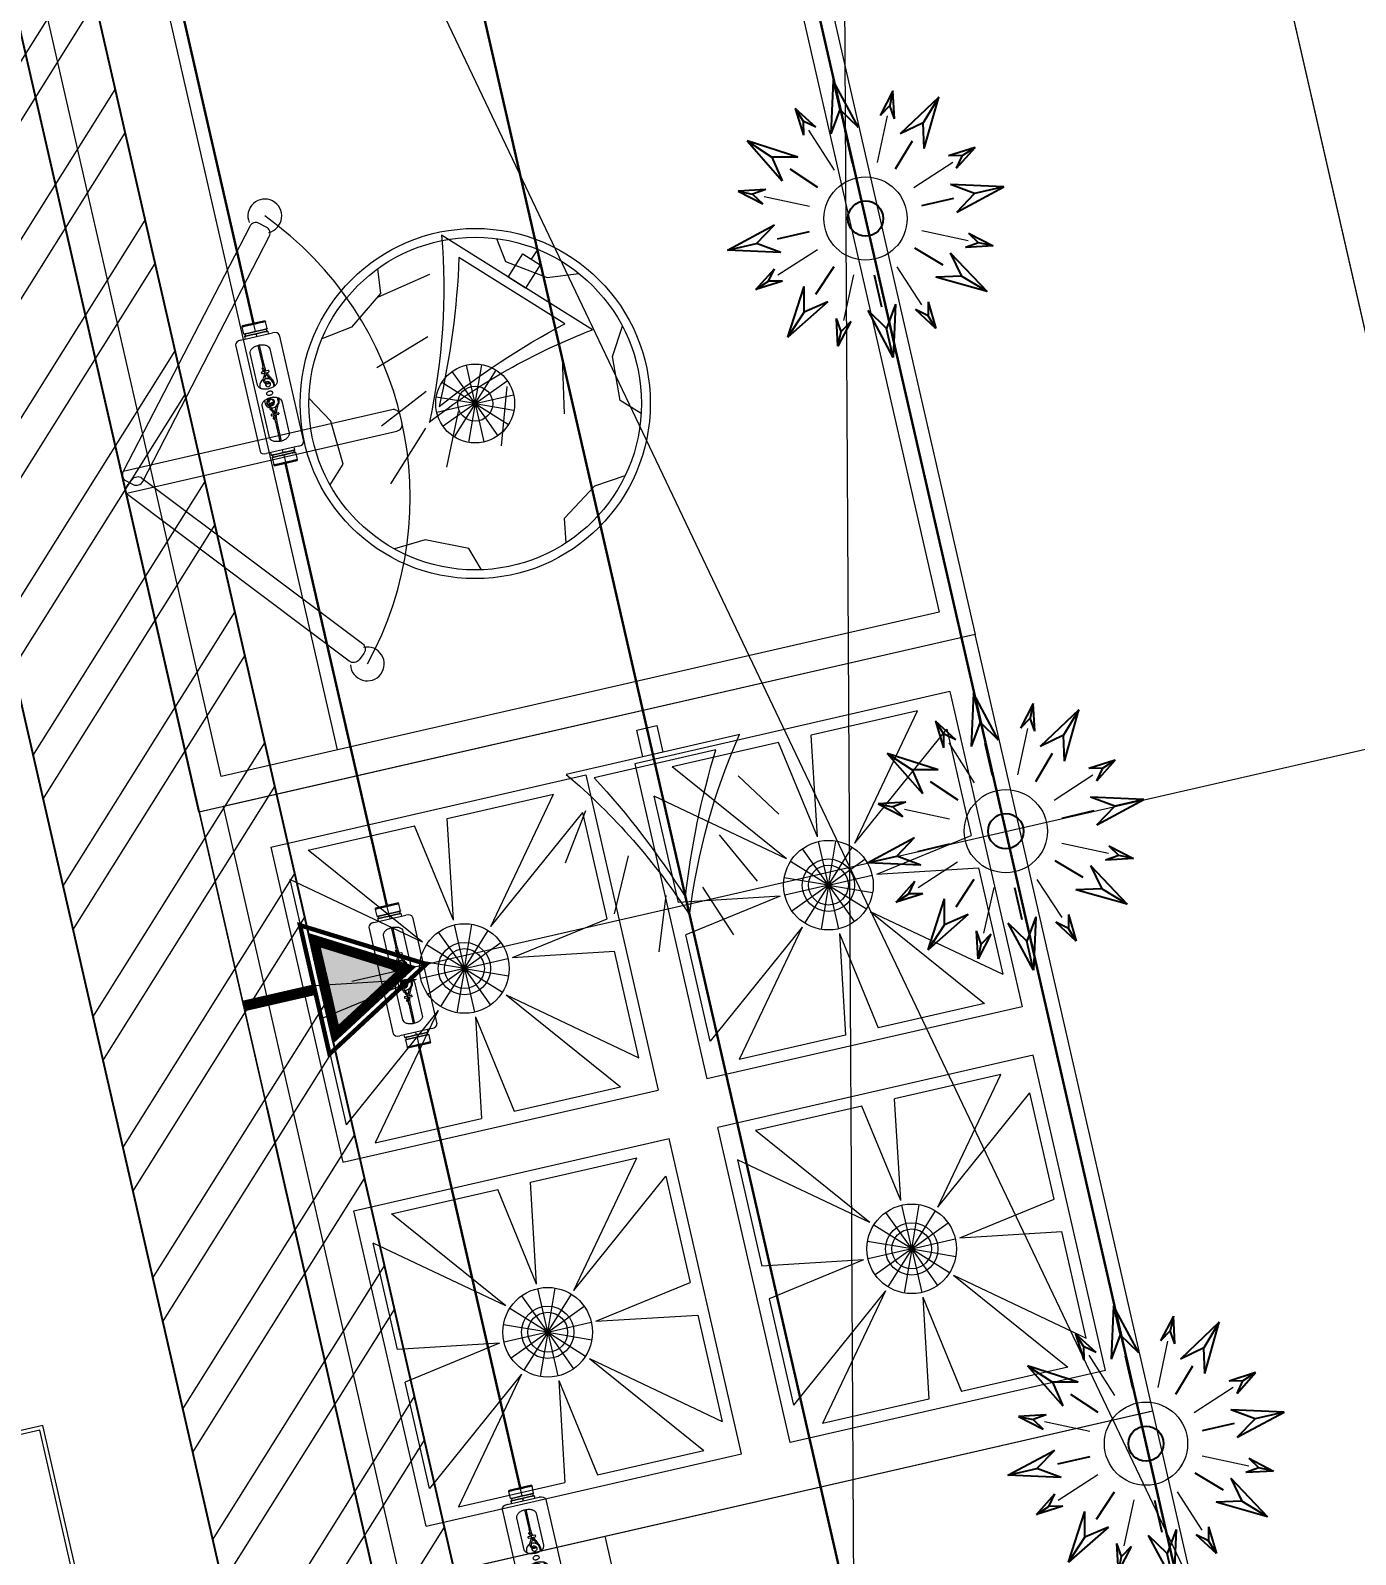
# Model space of a CAD drawing. Header units: millimetres. Extents: x 1667 to 847943, y 724 to 1832625.
# Drawn here: x 643374 to 644706, y 724492 to 726023 of the extents above; entities that cross this region are included whole.
import ezdxf

# ---------------------------------------------------------------- set-up
doc = ezdxf.new("R2010")
doc.units = ezdxf.units.MM
doc.linetypes.add('CENTER', pattern=[2, 1.25, -0.25, 0.25, -0.25])
doc.linetypes.add('CONTINULUS', pattern=[0])
doc.layers.get('Defpoints').update_dxf_attribs({"color": 140})
for name, color, linetype, lineweight in [('2026-02-28_GF-SF BWP SET_MAIN BLOCK_SASANGIR RESORT$0$BRICK WALL_MOFA', 20, 'Continuous', 25), ('2026-02-28_GF-SF BWP SET_MAIN BLOCK_SASANGIR RESORT$0$HATCH LIGHT_MOFA', 253, 'Continuous', 0), ('DIMENSION_MOFA', 66, 'CENTER', 15), ('GH - KIT - PLAN', 32, 'Continuous', 0), ('GH - KIT EQUIP.', 2, 'Continuous', 9), ('GH-GAS', 20, 'Continuous', 13)]:
    doc.layers.add(name, color=color, linetype=linetype, lineweight=lineweight)
for name, color, linetype in [('EQUIP', 7, 'Continuous'), ('RI', 81, 'Continuous'), ('SSEPL - DIMENSION', 6, 'Continuous')]:
    doc.layers.add(name, color=color, linetype=linetype)
doc.layers.add('Fusible link', color=7, linetype='Continuous', true_color=0x30c200)
doc.layers.add('SSE PIPING', color=7, linetype='Continuous', lineweight=30, true_color=0x0512c2)
doc.layers.add('SSE SYS', color=7, linetype='Continuous', lineweight=15, true_color=0xeb0000)
doc.styles.add('arial', font='arial.ttf')
doc.styles.add('DIM', font='arial.ttf')
doc.styles.add('ROMANS', font='romans.shx')
doc.dimstyles.new('KIT-DIM', dxfattribs={"dimscale": 35, "dimtxt": 2, "dimasz": 1.5, "dimexe": 0.5, "dimexo": 1, "dimgap": 1, "dimtad": 0, "dimdec": 0, "dimtxsty": 'arial', "dimcen": 0, "dimdle": 1, "dimclrd": 251, "dimclre": 251, "dimclrt": 1, "dimadec": 0, "dimazin": 0, "dimtfac": 1, "dimtdec": 0, "dimtix": 1, "dimtmove": 0, "dimatfit": 3, "dimfxl": 1, "dimlwd": -1, "dimarcsym": 0})
doc.dimstyles.new('KIT_DIM', dxfattribs={"dimscale": 35, "dimtxt": 2.5, "dimasz": 2, "dimexe": 1, "dimexo": 1, "dimgap": 0.5, "dimtad": 1, "dimdec": 0, "dimzin": 3, "dimdsep": 46, "dimtxsty": 'arial', "dimcen": 0, "dimdle": 0.75, "dimclrd": 251, "dimclre": 251, "dimclrt": 15, "dimadec": 1, "dimazin": 1, "dimtfac": 1, "dimtdec": 0, "dimtix": 1, "dimtmove": 1, "dimatfit": 3, "dimfxl": 1, "dimtolj": 1, "dimtzin": 3, "dimlwd": 13, "dimlwe": 13, "dimarcsym": 0})

# ---------------------------------------------------------------- blocks, each defined once
blk = doc.blocks.new('GAS C')
at = {"layer": 'GH-GAS'}
h = blk.add_hatch(color=256, dxfattribs=at)
h.dxf.hatch_style = 1
h.paths.add_polyline_path([(85924.4, 27254.1), (85924.4, 27294.9), (85853.7, 27254.1), (85924.4, 27213.3)])
at = {"layer": 'GH-GAS', "color": 66}
for points, const_width in [([(86012.7, 27254.1), (85939.1, 27254.1), (85939.1, 27320.5), (85824.1, 27254.1), (85939.1, 27187.7), (85939.1, 27254.1)], 4.46), ([(85939.1, 27254.1), (86012.7, 27254.1)], 10.8)]:
    blk.add_lwpolyline(points, dxfattribs=dict(at, const_width=const_width))
at = {"layer": 'GH-GAS', "color": 0}
for points in [[(85933.4, 27254.1), (85933.4, 27310.6), (85835.6, 27254.1), (85933.4, 27197.6)], [(85924.4, 27254.1), (85924.4, 27294.9), (85853.7, 27254.1), (85924.4, 27213.3)]]:
    blk.add_lwpolyline(points, close=True, dxfattribs=at)
at = {"layer": 'GH-GAS', "color": 2, "const_width": 8.7}
blk.add_lwpolyline([(85928.9, 27254.1), (85928.9, 27302.7), (85844.6, 27254.1), (85928.9, 27205.4)], close=True, dxfattribs=at)
at = {"layer": 'GH-GAS', "color": 30}
blk.add_lwpolyline([(85924.4, 27254.1), (85924.4, 27294.9), (85853.7, 27254.1), (85924.4, 27213.3)], close=True, dxfattribs=at)
blk = doc.blocks.new('*D758')
at = {"layer": 'Defpoints', "color": 0, "transparency": 16777216}
for p in [(-22318.2, 15779.8), (-22318.2, 14579.8), (-22133.7, 14579.8)]:
    blk.add_point(p, dxfattribs=at)
at = {"layer": 'GH-GAS', "lineweight": 13, "transparency": 16777216}
for p, q in [((172309.3, 1102708.6), (172493.8, 1102708.6)), ((172458.8, 1102638.6), (172458.8, 1101578.6)), ((172309.3, 1101508.6), (172493.8, 1101508.6))]:
    blk.add_line(p, q, dxfattribs=at)
at = {"layer": 'GH-GAS', "transparency": 16777216}
for points in [[(172470.4, 1102638.6), (172447.1, 1102638.6), (172458.8, 1102708.6)], [(172447.1, 1101578.6), (172470.4, 1101578.6), (172458.8, 1101508.6)]]:
    blk.add_solid(points, dxfattribs=at)
at = {"layer": 'GH-GAS', "transparency": 16777216, "insert": (172396.6, 1102108.6), "char_height": 87.5, "attachment_point": 5, "rotation": 90, "style": 'DIM'}
blk.add_mtext('\\A1;1200', dxfattribs=at)
blk = doc.blocks.new('GASVIGIL')
at = {"color": 1, "linetype": 'CONTINULUS', "lineweight": -2, "ltscale": 1000}
for points in [[(69.5, 45), (358.9, 45), (358.9, -204.3), (69.5, -204.3)], [(161.1, -88.6), (262.5, -88.6), (262.5, -132.5), (161.1, -132.5)], [(230.7, -204.3), (185.8, -204.3), (185.8, -274.6), (230.7, -274.6)]]:
    blk.add_lwpolyline(points, close=True, dxfattribs=at)
for centre, radius in [((214.5, -81.9), 122.4), ((327.1, 14.8), 11.3), ((90.1, -182.2), 11.3)]:
    blk.add_circle(centre, radius, dxfattribs=at)
at = {"color": 30, "linetype": 'CONTINULUS', "lineweight": -2, "ltscale": 1000, "true_color": 0xf26722, "insert": (120, -5.2), "char_height": 50, "attachment_point": 1, "style": 'ROMANS'}
blk.add_mtext_dynamic_manual_height_columns('{\\fArial Narrow|b0|i0|c0|p34;\\W0.65;\\T1.1;\\LGASVIGIL}', width=178.4, gutter_width=2.5, heights=[27], dxfattribs=at)
at = {"color": 242, "linetype": 'CONTINULUS', "lineweight": -2, "ltscale": 1000, "true_color": 0xcd2027, "insert": (180.3, -100.9), "char_height": 25, "width": 82.159, "attachment_point": 1, "style": 'ROMANS'}
blk.add_mtext('{\\fAgency FB|b0|i0|c0|p34;00.0  %}', dxfattribs=at)
blk = doc.blocks.new('FUSIBLE LINK')
at = {"layer": 'SSE SYS', "color": 0, "lineweight": 0}
for p, q in [((22.5, -16.5), (22.5, 16.5)), ((211.5, 22.5), (28.5, 22.5)), ((217.5, 16.5), (217.5, -16.5)), ((0, 11.8), (0, -11.8)), ((1.4, 11.8), (0, 11.8)), ((1.4, 11.8), (1.4, 12)), ((1.4, 11.8), (1.4, -11.8)), ((13.5, 12), (1.9, 12)), ((13.5, 0), (1.9, 0)), ((14, 11.8), (14, 12)), ((14, -11.8), (14, 11.8)), ((14, 10.9), (17.5, 10.9)), ((17.5, 11.5), (17.6, 12)), ((17.5, -11.5), (17.5, 11.5)), ((18.1, 12), (22.5, 12)), ((18.2, 0), (22.5, 0)), ((70.8, 0.7), (37.5, 0.7)), ((47.5, 10), (102.5, 10)), ((70.8, 0.7), (70.8, -0.4)), ((82, 2.7), (82, -0.4)), ((84, 3.5), (83, 3.5)), ((83, 0.3), (84, 0.3)), ((85, 2.7), (85, -0.4)), ((95, 0), (95, -1.1)), ((98.7, 0.4), (98.7, 1.1)), ((109.9, 6.7), (104.5, 6.7)), ((110.3, 0.4), (110.3, 1.1)), ((112, -3.1), (112, 3.1)), ((117, 1.2), (117, -1.2)), ((123, -1.2), (123, 1.2)), ((131.3, 7.8), (135.5, 7.8)), ((137.5, 10), (192.5, 10)), ((145, 0), (145, 1.1)), ((154.7, 2.7), (154.7, -0.4)), ((155.7, 3.5), (156.6, 3.5)), ((156.6, 0.3), (155.7, 0.3)), ((157.6, 2.7), (157.6, -0.4)), ((168.8, 0.7), (168.8, -0.4)), ((202.5, 0.7), (168.8, 0.7)), ((221.9, 12), (217.5, 12)), ((221.9, 0), (217.5, 0)), ((222.5, 11.5), (222.4, 12)), ((222.5, 11.5), (222.5, -11.5)), ((226, 10.9), (222.5, 10.9)), ((226, 11.8), (226, 12)), ((226, 11.8), (226, -11.8)), ((226.5, 12), (238.1, 12)), ((226.5, 0), (238.1, 0)), ((238.6, 11.8), (238.6, 12)), ((238.6, -11.8), (238.6, 11.8)), ((238.6, 11.8), (240, 11.8)), ((240, -11.8), (240, 11.8)), ((1.4, -11.8), (0, -11.8)), ((1.4, -11.8), (1.4, -12)), ((13.5, -12), (1.9, -12)), ((14, -10.9), (17.5, -10.9)), ((14, -11.8), (14, -12)), ((17.5, -11.5), (17.6, -12)), ((18.1, -12), (22.5, -12)), ((70.8, -0.6), (37.5, -0.6)), ((102.5, -10), (47.5, -10)), ((70.8, -0.4), (70.8, -0.6)), ((82, -3.6), (82, -0.4)), ((84, -4.4), (83, -4.4)), ((85, -0.4), (85, -3.6)), ((104.5, -6.7), (109.9, -6.7)), ((104.5, -7.8), (108.7, -7.8)), ((135.5, -5.6), (129.2, -5.6)), ((130.1, -6.7), (135.5, -6.7)), ((192.5, -10), (137.5, -10)), ((154.7, -0.4), (154.7, -3.6)), ((155.7, -4.4), (156.6, -4.4)), ((157.6, -3.6), (157.6, -0.4)), ((168.8, -0.4), (168.8, -0.6)), ((202.5, -0.6), (168.8, -0.6)), ((221.9, -12), (217.5, -12)), ((222.5, -11.5), (222.4, -12)), ((226, -10.9), (222.5, -10.9)), ((226, -11.8), (226, -12)), ((226.5, -12), (238.1, -12)), ((238.6, -11.8), (240, -11.8)), ((238.6, -11.8), (238.6, -12)), ((211.5, -22.5), (28.5, -22.5))]:
    blk.add_line(p, q, dxfattribs=at)
for centre, start, end in [((28.5, 16.5), 90, 180), ((211.5, 16.5), 0, 90), ((28.5, -16.5), 180, 270), ((211.5, -16.5), 270, 0)]:
    blk.add_arc(centre, 6, start, end, dxfattribs=at)
for centre, major_axis in [((76.3, 1.3), (0.107, 0.641)), ((163.3, 1.3), (-0.107, 0.641))]:
    blk.add_ellipse(centre, major_axis=major_axis, ratio=0.135102, dxfattribs=at)
for centre, major_axis, ratio, start_param, end_param in [((83, 2.7), (-1, 0), 0.769374, 4.712389, 6.283185), ((83, -0.4), (-1, 0), 0.769374, 4.712389, 6.283185), ((84, 2.7), (1, 0), 0.769374, 0, 1.570796), ((84, -0.4), (1, 0), 0.769374, 0, 1.570796), ((104.5, 0), (-9.5, 0), 0.707107, 5.998219, 7.853982), ((104.5, 0), (-9.5, 0), 0.707107, 4.712389, 5.774777), ((104.5, 1.1), (5.76, 0), 0.707107, 2.942229, 8.903945), ((104.5, 1.1), (4.76, 0), 0.707107, 2.951279, 8.856853), ((135.5, -1.1), (-4.76, 0), 0.707107, 4.335447, 6.067777), ((135.5, 1.1), (9.5, 0), 0.707107, 0.313248, 1.570796), ((135.5, 1.1), (9.5, 0), 0.707107, 4.712389, 6.385879), ((135.5, 0), (9.5, 0), 0.707107, 4.712389, 6.283185), ((135.5, -1.1), (4.76, 0), 0.707107, 0.215408, 0.824896), ((155.7, 2.7), (-1, 0), 0.769374, 4.712389, 6.283185), ((155.7, -0.4), (-1, 0), 0.769374, 4.712389, 6.283185), ((156.6, 2.7), (1, 0), 0.769374, 0, 1.570796), ((156.6, -0.4), (1, 0), 0.769374, 0, 1.570796), ((83, -3.6), (-1, 0), 0.769374, 0, 1.570796), ((84, -3.6), (1, 0), 0.769374, 4.712389, 6.283185), ((104.5, -1.1), (-9.5, 0), 0.707107, 0, 1.570796), ((155.7, -3.6), (-1, 0), 0.769374, 0, 1.570796), ((156.6, -3.6), (1, 0), 0.769374, 4.712389, 6.283185)]:
    blk.add_ellipse(centre, major_axis=major_axis, ratio=ratio, start_param=start_param, end_param=end_param, dxfattribs=at)
for points, weights in [([(1.9, 12), (1, 6), (1.9, 0)], [1.07710249847, 1.24373083487, 1.07710249847]), ([(1.4, 12), (1.4, 12), (1.9, 12)], [1.16041666667, 1.16041666667, 1.07710249847]), ([(1.9, 0), (1, -6), (1.9, -12)], [1.07710249847, 1.24373083487, 1.07710249847]), ([(13.5, 12), (14, 12), (14, 12)], [1.07710249847, 1.16041666667, 1.16041666667]), ([(13.5, 0), (14.4, 6), (13.5, 12)], [1.07710249847, 1.24373083487, 1.07710249847]), ([(13.5, -12), (14.4, -6), (13.5, 0)], [1.07710249847, 1.24373083487, 1.07710249847]), ([(18.1, 12), (17.6, 12), (17.6, 12)], [1.00344322391, 1.08333333333, 1.08333333333]), ([(18.2, 0), (17.2, 6), (18.1, 12)], [1.00136118663, 1.15523047531, 1.00343082543]), ([(18.1, -12), (17.2, -6), (18.2, 0)], [1.00343082542, 1.15523047531, 1.00136118663]), ([(222.4, 12), (222.4, 12), (221.9, 12)], [1.08333333333, 1.08333333333, 1.00764795771]), ([(221.9, 12), (222.8, 6), (221.9, 0)], [1.00767581319, 1.1670909423, 1.00981175327]), ([(221.9, 0), (222.8, -6), (221.9, -12)], [1.00981175327, 1.1670909423, 1.00767581319]), ([(226.5, 12), (225.6, 6), (226.5, 0)], [1.07710249847, 1.24373083487, 1.07710249847]), ([(226, 12), (226, 12), (226.5, 12)], [1.16041666667, 1.16041666667, 1.07710249847]), ([(226.5, 0), (225.6, -6), (226.5, -12)], [1.07710249847, 1.24373083487, 1.07710249847]), ([(238.1, 0), (239, 6), (238.1, 12)], [1.07710249847, 1.24373083487, 1.07710249847]), ([(238.1, 12), (238.6, 12), (238.6, 12)], [1.07710249847, 1.16041666667, 1.16041666667]), ([(238.1, -12), (239, -6), (238.1, 0)], [1.07710249847, 1.24373083487, 1.07710249847]), ([(1.9, -12), (1.4, -12), (1.4, -12)], [1.07710249847, 1.16041666667, 1.16041666667]), ([(14, -12), (14, -12), (13.5, -12)], [1.16041666667, 1.16041666667, 1.07710249847]), ([(17.6, -12), (17.6, -12), (18.1, -12)], [1.08333333333, 1.08333333333, 1.00344322392]), ([(221.9, -12), (222.4, -12), (222.4, -12)], [1.00764795771, 1.08333333333, 1.08333333333]), ([(226.5, -12), (226, -12), (226, -12)], [1.07710249847, 1.16041666667, 1.16041666667]), ([(238.6, -12), (238.6, -12), (238.1, -12)], [1.16041666667, 1.16041666667, 1.07710249847])]:
    blk.add_rational_spline(points, weights, degree=2, dxfattribs=at)
for points, knots in [([(47.5, -10), (46.2, -10), (44.9, -9.7), (42.4, -8.7), (41.3, -8), (39.5, -6.2), (38.8, -5.1), (37.8, -2.6), (37.5, -1.3), (37.5, 1.3), (37.8, 2.6), (38.8, 5.1), (39.5, 6.2), (41.3, 8), (42.4, 8.7), (44.9, 9.7), (46.2, 10), (47.5, 10)], [-3.028815, -3.028815, -3.028815, -3.028815, -2.650181, -2.650181, -2.271547, -2.271547, -1.892977, -1.892977, -1.514407, -1.514407, -1.135838, -1.135838, -0.757268, -0.757268, -0.378634, -0.378634, 0, 0, 0, 0]), ([(85, 0.6), (85.7, 0.6), (86.4, 0.7), (88.4, 1), (89.6, 1.4), (91.9, 2.4), (93.1, 2.8), (95.2, 3.2), (96, 3.3), (98.1, 3.3), (99.4, 3.2), (101.2, 2.7), (101.7, 2.5), (102.3, 2.1), (102.6, 1.9), (103.1, 1.4), (103.4, 1.1), (103.7, 0.4), (103.8, 0), (103.9, -0.7), (103.9, -1.1), (103.7, -1.8), (103.7, -2), (103.6, -2.2)], [0, 0, 0, 0, 0.217722, 0.217722, 0.599337, 0.599337, 1.001087, 1.001087, 1.237962, 1.237962, 1.634576, 1.634576, 1.793536, 1.793536, 1.887731, 1.887731, 2.035841, 2.035841, 2.164918, 2.164918, 2.307792, 2.307792, 2.392726, 2.392726, 2.392726, 2.392726]), ([(102.3, -1.9), (102.3, -1.8), (102.4, -1.7), (102.6, -1.2), (102.6, -0.8), (102.5, -0.2), (102.5, -0.1), (102.3, 0.3), (102.3, 0.4), (102, 0.7), (101.8, 0.9), (101.3, 1.2), (101, 1.4), (100.4, 1.6), (100, 1.7), (99, 1.9), (98.4, 2), (96.9, 2), (96, 2), (93.9, 1.7), (92.8, 1.3), (90.7, 0.5), (89.5, 0), (87.2, -0.5), (86.1, -0.7), (85, -0.7)], [1.927663, 1.927663, 1.927663, 1.927663, 1.971839, 1.971839, 2.14146, 2.14146, 2.223179, 2.223179, 2.288169, 2.288169, 2.392051, 2.392051, 2.484571, 2.484571, 2.605248, 2.605248, 2.785636, 2.785636, 3.064619, 3.064619, 3.414855, 3.414855, 3.792298, 3.792298, 4.131386, 4.131386, 4.131386, 4.131386]), ([(100.6, 1.5), (100.6, 1.4), (100.5, 1.4), (100.2, 1.1), (100, 0.8), (99.9, 0.5), (99.9, 0.4), (99.9, 0.4)], [7.1761552, 7.1761552, 7.1761552, 7.1761552, 7.2463126, 7.2463126, 7.5518512, 7.5518512, 7.6082514, 7.6082514, 7.6082514, 7.6082514]), ([(109.1, 0.4), (109.1, 0.5), (109, 0.7), (108.7, 1.2), (108.4, 1.5), (107.8, 1.9), (107.4, 2.2), (106.5, 2.5), (106.1, 2.6), (105.1, 2.8), (104.6, 2.8), (103.6, 2.7), (103.1, 2.6), (102.4, 2.5), (102.2, 2.4), (102, 2.3)], [4.958119, 4.958119, 4.958119, 4.958119, 5.153641, 5.153641, 5.481226, 5.481226, 5.77758, 5.77758, 6.070578, 6.070578, 6.364746, 6.364746, 6.659288, 6.659288, 6.800091, 6.800091, 6.800091, 6.800091]), ([(102.5, 10), (103.8, 10), (105.1, 9.7), (107.6, 8.7), (108.7, 8), (110.5, 6.2), (111.2, 5.1), (112.2, 2.6), (112.5, 1.3), (112.5, -1.3), (112.2, -2.6), (111.2, -5.1), (110.5, -6.2), (108.7, -8), (107.6, -8.7), (105.1, -9.7), (103.8, -10), (102.5, -10)], [0, 0, 0, 0, 0.378634, 0.378634, 0.757268, 0.757268, 1.135838, 1.135838, 1.514407, 1.514407, 1.892977, 1.892977, 2.271547, 2.271547, 2.650181, 2.650181, 3.028815, 3.028815, 3.028815, 3.028815]), ([(120, 3.3), (120.4, 3.3), (120.8, 3.2), (121.6, 2.8), (122, 2.6), (122.6, 2), (122.8, 1.6), (123.2, 0.8), (123.2, 0.4), (123.2, -0.4), (123.2, -0.8), (122.8, -1.6), (122.6, -2), (122, -2.6), (121.6, -2.8), (120.8, -3.2), (120.4, -3.2), (119.6, -3.2), (119.2, -3.2), (118.4, -2.8), (118, -2.6), (117.4, -2), (117.2, -1.6), (116.8, -0.8), (116.8, -0.4), (116.8, 0.4), (116.8, 0.8), (117.2, 1.6), (117.4, 2), (118, 2.6), (118.4, 2.8), (119.2, 3.2), (119.6, 3.3), (120, 3.3)], [0, 0, 0, 0, 0.122487, 0.122487, 0.244974, 0.244974, 0.367461, 0.367461, 0.489948, 0.489948, 0.612435, 0.612435, 0.734921, 0.734921, 0.857408, 0.857408, 0.979896, 0.979896, 1.102383, 1.102383, 1.22487, 1.22487, 1.347356, 1.347356, 1.469843, 1.469843, 1.59233, 1.59233, 1.714817, 1.714817, 1.837304, 1.837304, 1.959791, 1.959791, 1.959791, 1.959791]), ([(137.5, -10), (136.2, -10), (134.9, -9.7), (132.4, -8.7), (131.3, -8), (129.5, -6.2), (128.8, -5.1), (127.8, -2.6), (127.5, -1.3), (127.5, 1.3), (127.8, 2.6), (128.8, 5.1), (129.5, 6.2), (131.3, 8), (132.4, 8.7), (134.9, 9.7), (136.2, 10), (137.5, 10)], [-3.028815, -3.028815, -3.028815, -3.028815, -2.650181, -2.650181, -2.271547, -2.271547, -1.892977, -1.892977, -1.514407, -1.514407, -1.135838, -1.135838, -0.757268, -0.757268, -0.378634, -0.378634, 0, 0, 0, 0]), ([(140.3, 0.2), (140.3, -0.1), (140.1, -0.5), (139.7, -1.2), (139.4, -1.5), (138.8, -1.9), (138.4, -2.2), (137.5, -2.5), (137.1, -2.6), (136.1, -2.8), (135.6, -2.8), (134.6, -2.7), (134.1, -2.6), (133.2, -2.4), (132.8, -2.2), (132, -1.8), (131.7, -1.6), (131.2, -1.1), (131, -0.8), (130.8, -0.3), (130.7, 0), (130.7, 0.2)], [1.570796, 1.570796, 1.570796, 1.570796, 2.012049, 2.012049, 2.339634, 2.339634, 2.635988, 2.635988, 2.928985, 2.928985, 3.223153, 3.223153, 3.517695, 3.517695, 3.81113, 3.81113, 4.10472, 4.10472, 4.410259, 4.410259, 4.712389, 4.712389, 4.712389, 4.712389]), ([(136.3, -2.7), (136.2, -2.4), (136.1, -2.1), (135.8, -1.3), (135.8, -0.8), (135.9, 0), (135.9, 0.3), (136.2, 0.9), (136.4, 1.2), (137, 1.8), (137.3, 2.1), (138, 2.5), (138.5, 2.7), (139.5, 3), (140.1, 3.1), (141.6, 3.3), (142.6, 3.3), (144.7, 3.2), (146, 3), (148.3, 2.2), (149.4, 1.6), (151.6, 0.9), (152.7, 0.7), (154.1, 0.6), (154.4, 0.6), (154.7, 0.6)], [2.023629, 2.023629, 2.023629, 2.023629, 2.138276, 2.138276, 2.33333, 2.33333, 2.421199, 2.421199, 2.567305, 2.567305, 2.696329, 2.696329, 2.839885, 2.839885, 3.028475, 3.028475, 3.301463, 3.301463, 3.682223, 3.682223, 4.060763, 4.060763, 4.399366, 4.399366, 4.484991, 4.484991, 4.484991, 4.484991]), ([(154.7, -0.7), (153.9, -0.7), (153.1, -0.6), (150.9, -0.3), (149.6, 0.2), (147, 1.3), (145.6, 1.7), (143.5, 2), (142.8, 2), (141.5, 2), (140.9, 1.9), (139.9, 1.7), (139.4, 1.6), (138.7, 1.4), (138.4, 1.2), (138, 1), (137.9, 0.9), (137.6, 0.6), (137.4, 0.4), (137.2, 0), (137.1, -0.2), (137.1, -0.7), (137.1, -1), (137.3, -1.7), (137.4, -2.1), (137.7, -2.4), (137.7, -2.4), (137.7, -2.4)], [0, 0, 0, 0, 0.240735, 0.240735, 0.669452, 0.669452, 1.116471, 1.116471, 1.319401, 1.319401, 1.495533, 1.495533, 1.643532, 1.643532, 1.738305, 1.738305, 1.798805, 1.798805, 1.894993, 1.894993, 1.990364, 1.990364, 2.118017, 2.118017, 2.280462, 2.280462, 2.283284, 2.283284, 2.283284, 2.283284]), ([(162.2, 0.4), (163.7, 0.5), (165.2, 0.5), (167.4, 0.6), (168.1, 0.6), (168.8, 0.7)], [0.4577605, 0.4577605, 0.4577605, 0.4577605, 0.9134652, 0.9134652, 1.1257771, 1.1257771, 1.1257771, 1.1257771]), ([(192.5, 10), (193.8, 10), (195.1, 9.7), (197.6, 8.7), (198.7, 8), (200.5, 6.2), (201.2, 5.1), (202.2, 2.6), (202.5, 1.3), (202.5, -1.3), (202.2, -2.6), (201.2, -5.1), (200.5, -6.2), (198.7, -8), (197.6, -8.7), (195.1, -9.7), (193.8, -10), (192.5, -10)], [0, 0, 0, 0, 0.378634, 0.378634, 0.757268, 0.757268, 1.135838, 1.135838, 1.514407, 1.514407, 1.892977, 1.892977, 2.271547, 2.271547, 2.650181, 2.650181, 3.028815, 3.028815, 3.028815, 3.028815]), ([(82, -1.4), (78.8, -0.9), (75.5, -0.8), (71.7, -0.7), (71.3, -0.7), (70.8, -0.6)], [0, 0, 0, 0, 0.993496, 0.993496, 1.125968, 1.125968, 1.125968, 1.125968]), ([(96.8, -5), (96.2, -4.9), (95.7, -4.8), (93.8, -4.3), (92.5, -3.9), (89.2, -2.8), (87.1, -2.3), (85, -2)], [3.239476, 3.239476, 3.239476, 3.239476, 3.399636, 3.399636, 3.830524, 3.830524, 4.482784, 4.482784, 4.482784, 4.482784]), ([(85.2, -0.7), (87.3, -1), (89.3, -1.5), (92.7, -2.6), (94.1, -3.1), (95.6, -3.4)], [0.019334, 0.019334, 0.019334, 0.019334, 0.660667, 0.660667, 1.121037, 1.121037, 1.121037, 1.121037]), ([(154.7, -2), (152.8, -2.2), (150.8, -2.7), (147.5, -3.8), (146, -4.3), (143.6, -4.9), (142.7, -5.1), (141.7, -5.1), (141.6, -5.1), (141.6, -5.1)], [0, 0, 0, 0, 0.594463, 0.594463, 1.07955, 1.07955, 1.36646, 1.36646, 1.375298, 1.375298, 1.375298, 1.375298]), ([(143.6, -3.5), (143.6, -3.5), (143.6, -3.5), (144.8, -3.3), (145.9, -2.9), (149.4, -1.8), (151.9, -1.1), (154.5, -0.7)], [2.955523, 2.955523, 2.955523, 2.955523, 2.965126, 2.965126, 3.316615, 3.316615, 4.110893, 4.110893, 4.110893, 4.110893])]:
    blk.add_open_spline(points, degree=3, knots=knots, dxfattribs=at)
for points in [[(70.8, 0.7), (73, 0.6), (75.2, 0.5), (77.4, 0.4)], [(82, -0.5), (80.1, -0.2), (78.2, 0.3), (76.2, 0.6)], [(76.5, 1.9), (78.3, 1.6), (80.2, 1.1), (82, 0.8)], [(157.6, 0.8), (159.5, 1.1), (161.4, 1.6), (163.2, 1.9)], [(163.4, 0.6), (161.5, 0.3), (159.6, -0.2), (157.6, -0.5)], [(168.8, -0.6), (165.1, -0.8), (161.3, -0.8), (157.6, -1.4)]]:
    blk.add_open_spline(points, degree=3, dxfattribs=at)
blk = doc.blocks.new('*U187')
at = {"xscale": 0.6}
blk.add_blockref('FUSIBLE LINK', (-83, 0), dxfattribs=at)
blk = doc.blocks.new('*U186')
at = {"color": 0, "linetype": 'ByBlock', "lineweight": -2, "transparency": 16777216}
blk.add_blockref('*U187', (0, 0), dxfattribs=at)
blk = doc.blocks.new('FLU. LINK SLD')
at = {"layer": 'Fusible link', "color": 1, "lineweight": 30, "true_color": 0xff0000}
for p, q in [((72, 0), (300, 0)), ((444, 0), (672, 0))]:
    blk.add_line(p, q, dxfattribs=at)
at = {"color": 7, "xscale": -1}
blk.add_blockref('*U186', (361, 0), dxfattribs=at)
blk = doc.blocks.new('*U292')
blk.add_blockref('FLU. LINK SLD', (-372, 0))
blk = doc.blocks.new('*U291')
at = {"layer": 'Fusible link', "color": 0, "linetype": 'ByBlock', "lineweight": -2, "transparency": 16777216}
for p in [(1200, 0), (1800, 0), (2400, 0), (3000, 0)]:
    blk.add_blockref('*U292', p, dxfattribs=at)
blk = doc.blocks.new('as')
at = {"layer": 'RI', "color": 6}
for p, q in [((5465.8, 12710.1), (5481.9, 12687.3)), ((5468, 12682.3), (5465.8, 12710.1))]:
    blk.add_line(p, q, dxfattribs=at)
for points in [[(5465.8, 12710.1), (5470.9, 12696)], [(5468, 12682.3), (5470.9, 12696), (5481.9, 12687.3)]]:
    blk.add_lwpolyline(points, dxfattribs=at)
blk = doc.blocks.new('earsty')
at = {"layer": 'RI', "color": 3}
for p, q in [((5514.5, 12632.3), (5528.7, 12684)), ((5528.7, 12684), (5542.9, 12632.3))]:
    blk.add_line(p, q, dxfattribs=at)
for points in [[(5528.7, 12684), (5528.7, 12654)], [(5514.5, 12632.3), (5528.7, 12654), (5542.9, 12632.3)]]:
    blk.add_lwpolyline(points, dxfattribs=at)
blk = doc.blocks.new('N2 NOZZLE')
at = {"layer": 'RI', "color": 2}
for p, q in [((8849.9, 10451.9), (8849.9, 10418.8)), ((8787, 10426.6), (8809.9, 10402.7)), ((8915.4, 10424), (8891.5, 10401.1)), ((8759.4, 10365.1), (8792.4, 10365.1)), ((8940.7, 10361.8), (8907.6, 10361.8)), ((8787, 10295.6), (8809.9, 10319.5)), ((8915.4, 10298.2), (8891.5, 10321.1)), ((8849.9, 10270.3), (8849.9, 10303.4))]:
    blk.add_line(p, q, dxfattribs=at)
at = {"layer": 'RI', "color": 3}
blk.add_circle((8849.9, 10361.1), 17.7, dxfattribs=at)
at = {"layer": 'SSE SYS', "color": 3}
for p, q in [((8830.2, 10415.3), (8814, 10459.8)), ((8874.3, 10413.4), (8893.9, 10455.5)), ((8797.6, 10385.5), (8755, 10405.7)), ((8904.1, 10380.8), (8949.2, 10396.8)), ((8795.7, 10341.4), (8752.8, 10325.7)), ((8902.2, 10336.7), (8945.4, 10316.6)), ((8825.5, 10308.8), (8805.3, 10265.5)), ((8869.6, 10306.9), (8885.6, 10263.1))]:
    blk.add_line(p, q, dxfattribs=at)
at = {"layer": 'SSE SYS', "color": 6}
blk.add_circle((8849.9, 10361.1), 41.8, dxfattribs=at)
at = {"layer": 'SSEPL - DIMENSION'}
for name, p in [('earsty', (3321.2, -2180.5)), ('as', (3339.3, -2225.8))]:
    blk.add_blockref(name, p, dxfattribs=at)
for name, p, rotation in [('earsty', (13555.6, -2511.9), 43.86927902025781), ('as', (13853.7, -2435.5), 44.99999999919728), ('earsty', (21391.6, 4836.4), 89.99999999968108), ('as', (21329, 4607.4), 88.89712622311059), ('earsty', (21528.5, 15567.9), 136.116081330813), ('as', (21646.8, 15364.8), 134.9999999992035)]:
    blk.add_blockref(name, p, dxfattribs=dict(at, rotation=rotation))
at = {"layer": 'SSEPL - DIMENSION', "xscale": -1}
for name, p, rotation in [('as', (13242.5, -2658.2), 355.000000000404), ('earsty', (3639.9, -2316.2), 313.8692790201218), ('as', (2641.1, -1896), 309.4931779048613), ('earsty', (-3691.7, 4833.2), 270.0000000003189), ('as', (-4169.4, 5968.5), 265.0000000004954), ('earsty', (-4023.2, 15066.7), 226.1307608134773), ('earsty', (3321.2, 22902.7), 180), ('as', (-3462, 16461.1), 220.0000000005127)]:
    blk.add_blockref(name, p, dxfattribs=dict(at, rotation=rotation))
blk = doc.blocks.new('N2 NOZZLE - #01')
at = {"layer": 'SSEPL - DIMENSION'}
blk.add_blockref('N2 NOZZLE', (0, 0), dxfattribs=at)
blk = doc.blocks.new('*U294')
at = {"layer": 'SSEPL - DIMENSION', "color": 6, "xscale": -1}
blk.add_blockref('N2 NOZZLE - #01', (8849.9, -10361.1), dxfattribs=at)
blk = doc.blocks.new('*U293')
at = {"layer": 'SSE SYS', "color": 0, "linetype": 'ByBlock', "lineweight": -2, "transparency": 16777216}
for p in [(1893.8, 0), (2525.1, 0), (3156.3, 0)]:
    blk.add_blockref('*U294', p, dxfattribs=at)
blk = doc.blocks.new('PLENUM NOZZLE')
at = {"color": 6}
for p, q in [((48.2, -62.7), (48.2, 62.7)), ((132.2, 47), (186, 73.7)), ((11, 0), (0, 0)), ((211.3, 0), (277.3, 0)), ((132.2, -47), (186, -73.7))]:
    blk.add_line(p, q, dxfattribs=at)
blk.add_lwpolyline([(38.6, -10.3), (38.6, 10.3), (11, 10.3), (11, -10.3)], close=True, dxfattribs=at)
for centre, start, end in [((458.3, 779.7), 240.2307, 250.7245), ((458.3, -779.7), 109.2755, 119.7693)]:
    blk.add_arc(centre, 826, start, end, dxfattribs=at)
at = {"layer": 'SSE SYS', "color": 3}
for p, q in [((78.5, 78.7), (125.2, 110.2)), ((38.6, -89.5), (38.6, 89.5)), ((179.7, 18.9), (233.2, 38.5)), ((179.7, -18.9), (233.2, -38.5)), ((78.5, -78.7), (125.2, -110.2))]:
    blk.add_line(p, q, dxfattribs=at)
for centre, start, end in [((419.5, 596.5), 233.0874, 250.1605), ((419.5, -596.5), 109.8395, 126.9126)]:
    blk.add_arc(centre, 634.2, start, end, dxfattribs=at)
blk = doc.blocks.new('*U296')
blk.add_blockref('PLENUM NOZZLE', (-138.7, 0))
blk = doc.blocks.new('*U295')
at = {"layer": 'SSE SYS', "color": 0, "linetype": 'ByBlock', "lineweight": -2, "transparency": 16777216}
blk.add_blockref('*U296', (2483.1, 0), dxfattribs=at)
blk = doc.blocks.new('DUCT NOZZLE')
at = {"color": 6}
for p, q in [((149.4, 149.4), (196.1, 196.1)), ((60.3, 126.7), (79.4, 183.6)), ((78.4, -10.3), (-10.3, 78.4)), ((126.7, 60.3), (183.6, 79.4)), ((7.8, 7.8), (0, 0))]:
    blk.add_line(p, q, dxfattribs=at)
blk.add_lwpolyline([(34.6, 20), (20, 34.6), (0.4, 15.1), (15.1, 0.4)], close=True, dxfattribs=at)
for centre, start, end in [((-227.3, 875.4), 285.2307, 295.7245), ((875.4, -227.3), 154.2755, 164.7693)]:
    blk.add_arc(centre, 826, start, end, dxfattribs=at)
at = {"layer": 'SSE SYS', "color": 3}
for p, q in [((113.7, 140.5), (137.7, 192.1)), ((-0.2, 111.2), (10.6, 166.4)), ((140.5, 113.7), (192.1, 137.7)), ((90.6, -36), (-36, 90.6)), ((111.2, -0.2), (166.4, 10.6))]:
    blk.add_line(p, q, dxfattribs=at)
for centre, start, end in [((-125.2, 718.4), 278.0874, 295.1605), ((718.4, -125.2), 154.8395, 171.9126)]:
    blk.add_arc(centre, 634.2, start, end, dxfattribs=at)
blk = doc.blocks.new('*U298')
blk.add_blockref('DUCT NOZZLE', (-80.1, -80.1))
blk = doc.blocks.new('*U297')
at = {"layer": 'SSE SYS', "color": 0, "linetype": 'ByBlock', "lineweight": -2, "transparency": 16777216}
blk.add_blockref('*U298', (1449.5, 0), dxfattribs=at)
blk = doc.blocks.new('FSS03')
at = {"layer": 'SSE PIPING', "elevation": 0}
for points in [[(1174757.7, -1362052.3), (1174757.7, -1357075.5)], [(1175086.2, -1362352.5), (1175086.2, -1357075.5)]]:
    blk.add_lwpolyline(points, dxfattribs=at)
at = {"layer": 'SSE SYS', "color": 30, "elevation": 0}
blk.add_lwpolyline([(1174300.4, -1357027.4), (1174300.4, -1362627.5), (1175550.4, -1362627.5), (1175550.4, -1357027.4)], close=True, dxfattribs=at)
at = {"layer": 'Fusible link', "xscale": -1, "rotation": 89.99999999999994}
blk.add_blockref('*U291', (1174463.4, -1357433.5, 0), dxfattribs=at)
at = {"layer": 'SSE SYS', "xscale": -1, "rotation": 89.99999999999994}
for name, p in [('*U295', (1174757.7, -1357290.2, 0)), ('*U293', (1175086.2, -1357302.3, 0)), ('*U297', (1174677.6, -1357783.9, 0))]:
    blk.add_blockref(name, p, dxfattribs=at)
blk = doc.blocks.new('FURNITURE BOH')
at = {"layer": 'EQUIP', "color": 4, "lineweight": -3}
blk.add_line((-22430, 14475, 0), (-22430, 12075, 0), dxfattribs=at)
at = {"layer": 'GH - KIT - PLAN', "color": 6, "lineweight": -2}
for p, q in [((-22430, 17380), (-21180.2, 11779.6, 0)), ((-22430, 11779.6, 0), (-21180.2, 17380, 0))]:
    blk.add_line(p, q, dxfattribs=at)
at = {"layer": 'GH - KIT - PLAN', "color": 177, "lineweight": 15, "true_color": 0x293189}
for p, q in [((-22281, 15949.7, 0), (-22281, 14809.5, 0)), ((-22133.5, 15271.5, 62.9), (-22135.9, 15246.8, 62.9)), ((-22010, 15274.4, 62.9), (-22006.4, 15250, 62.9)), ((-22006.4, 15250, 62.9), (-21969.3, 15225.1, 62.9)), ((-22135.9, 15246.8, 62.9), (-22171.9, 15220.2, 62.9)), ((-22171.9, 15220.2, 62.9), (-22203.6, 15215.4, 62.9)), ((-21969.3, 15225.1, 62.9), (-21937.3, 15221.8, 62.9)), ((-22213.2, 15132.8, 62.9), (-22229.6, 15160.4, 62.9)), ((-22068, 15117.7, 62.9), (-22068, 15157.3, 62.9)), ((-21922.9, 15132.8, 62.9), (-21906.5, 15160.4, 62.9)), ((-22068, 15117.7, 62.9), (-22096, 15145.7, 62.9)), ((-22068, 15117.7, 62.9), (-22083.2, 15154.3, 62.9)), ((-22068, 15117.7, 62.9), (-22052.9, 15154.3, 62.9)), ((-22068, 15117.7, 62.9), (-22040, 15145.7, 62.9)), ((-22151, 15130.3, 0), (-22428, 15130.2, 0)), ((-22210.9, 15088.1, 62.9), (-22213.2, 15132.8, 62.9)), ((-22068, 15117.7, 62.9), (-22104.6, 15132.8, 62.9)), ((-22068, 15117.7, 62.9), (-22031.5, 15132.8, 62.9)), ((-21925.2, 15088.1, 62.9), (-21922.9, 15132.8, 62.9)), ((-22068, 15117.7, 62.9), (-22107.6, 15117.7, 62.9)), ((-22068, 15117.7, 62.9), (-22104.6, 15102.6, 62.9)), ((-22068, 15117.7, 62.9), (-22096, 15089.7, 62.9)), ((-22068, 15117.7, 62.9), (-22083.2, 15081.1, 62.9)), ((-22068, 15117.7, 62.9), (-22028.4, 15117.7, 62.9)), ((-22068, 15117.7, 62.9), (-22031.5, 15102.6, 62.9)), ((-22068, 15117.7, 62.9), (-22040, 15089.7, 62.9)), ((-22068, 15117.7, 62.9), (-22052.9, 15081.1, 62.9)), ((-22068, 15117.7, 62.9), (-22068, 15078.1, 62.9)), ((-22150.9, 15108, 0), (-22429.4, 15107.9, 0)), ((-22228.4, 15070.6, 62.9), (-22210.9, 15088.1, 62.9)), ((-21907.7, 15070.6, 62.9), (-21925.2, 15088.1, 62.9)), ((-22006.4, 14985.4, 62.9), (-21969.3, 15010.3, 62.9)), ((-21969.3, 15010.3, 62.9), (-21937.3, 15013.6, 62.9)), ((-22147.6, 14995.4, 62.9), (-22179.7, 14993.4, 62.9)), ((-22106.8, 14977.1, 62.9), (-22147.6, 14995.4, 62.9)), ((-22099.2, 14953.5, 62.9), (-22106.8, 14977.1, 62.9)), ((-22010, 14961, 62.9), (-22006.4, 14985.4, 62.9)), ((-22367.7, 14729.3, 0), (-22042.8, 14729.3, 0)), ((-22367.7, 14729.3, 0), (-22367.7, 14404.5, 0)), ((-22042.8, 14729.3, 0), (-22042.8, 14404.5, 0)), ((-21667.6, 14729.3, 0), (-21992.5, 14729.3, 0)), ((-21992.5, 14729.3, 0), (-21992.5, 14404.5, 0)), ((-21667.6, 14729.3, 0), (-21667.6, 14404.5, 0)), ((-22240.4, 14602, 0), (-22331.6, 14717.7, 0)), ((-22331.6, 14717.7, 0), (-22222, 14717.7, 0)), ((-22205.2, 14616.6, 0), (-22222, 14717.7, 0)), ((-22205.2, 14616.6, 0), (-22188.5, 14717.7, 0)), ((-22188.5, 14717.7, 0), (-22078.9, 14717.7, 0)), ((-22170.1, 14602, 0), (-22078.9, 14717.7, 0)), ((-21865.2, 14602, 0), (-21956.4, 14717.7, 0)), ((-21846.8, 14717.7, 0), (-21956.4, 14717.7, 0)), ((-21830, 14616.6, 0), (-21846.8, 14717.7, 0)), ((-21830, 14616.6, 0), (-21813.3, 14717.7, 0)), ((-21703.7, 14717.7, 0), (-21813.3, 14717.7, 0)), ((-21794.9, 14602, 0), (-21703.7, 14717.7, 0)), ((-22356.1, 14693.2, 0), (-22356.1, 14583.6, 0)), ((-22240.4, 14602, 0), (-22356.1, 14693.2, 0)), ((-22170.1, 14602, 0), (-22054.4, 14693.2, 0)), ((-22054.4, 14583.6, 0), (-22054.4, 14693.2, 0)), ((-21980.8, 14583.6, 0), (-21980.8, 14693.2, 0)), ((-21865.2, 14602, 0), (-21980.8, 14693.2, 0)), ((-21794.9, 14602, 0), (-21679.2, 14693.2, 0)), ((-21679.2, 14693.2, 0), (-21679.2, 14583.6, 0)), ((-22205.2, 14566.9, 0), (-22222.5, 14608.4, 0)), ((-22205.2, 14566.9, 0), (-22205.2, 14611.9, 0)), ((-22205.2, 14566.9, 0), (-22188, 14608.4, 0)), ((-21830, 14566.9, 0), (-21847.2, 14608.4, 0)), ((-21830, 14566.9, 0), (-21830, 14611.9, 0)), ((-21830, 14566.9, 0), (-21812.8, 14608.4, 0)), ((-22205.2, 14566.9, 0), (-22237, 14598.7, 0)), ((-22205.2, 14566.9, 0), (-22173.4, 14598.7, 0)), ((-21830, 14566.9, 0), (-21861.8, 14598.7, 0)), ((-21830, 14566.9, 0), (-21798.2, 14598.7, 0)), ((-22255, 14566.9, 0), (-22356.1, 14583.6, 0)), ((-22205.2, 14566.9, 0), (-22246.8, 14584.1, 0)), ((-22205.2, 14566.9, 0), (-22163.7, 14584.1, 0)), ((-22155.5, 14566.9, 0), (-22054.4, 14583.6, 0)), ((-21879.7, 14566.9, 0), (-21980.8, 14583.6, 0)), ((-21830, 14566.9, 0), (-21871.6, 14584.1, 0)), ((-21830, 14566.9, 0), (-21788.5, 14584.1, 0)), ((-21780.3, 14566.9, 0), (-21679.2, 14583.6, 0)), ((-22255, 14566.9, 0), (-22356.1, 14550.1, 0)), ((-22205.2, 14566.9, 0), (-22250.2, 14566.9, 0)), ((-22205.2, 14566.9, 0), (-22246.8, 14549.7, 0)), ((-22205.2, 14566.9, 0), (-22237, 14535.1, 0)), ((-22205.2, 14566.9, 0), (-22222.5, 14525.3, 0)), ((-22205.2, 14566.9, 0), (-22160.3, 14566.9, 0)), ((-22205.2, 14566.9, 0), (-22163.7, 14549.7, 0)), ((-22205.2, 14566.9, 0), (-22173.4, 14535.1, 0)), ((-22205.2, 14566.9, 0), (-22188, 14525.3, 0)), ((-22205.2, 14566.9, 0), (-22205.2, 14521.9, 0)), ((-22155.5, 14566.9, 0), (-22054.4, 14550.1, 0)), ((-21879.7, 14566.9, 0), (-21980.8, 14550.1, 0)), ((-21830, 14566.9, 0), (-21875, 14566.9, 0)), ((-21830, 14566.9, 0), (-21871.6, 14549.7, 0)), ((-21830, 14566.9, 0), (-21861.8, 14535.1, 0)), ((-21830, 14566.9, 0), (-21847.2, 14525.3, 0)), ((-21830, 14566.9, 0), (-21830, 14521.9, 0)), ((-21830, 14566.9, 0), (-21812.8, 14525.3, 0)), ((-21830, 14566.9, 0), (-21798.2, 14535.1, 0)), ((-21830, 14566.9, 0), (-21788.5, 14549.7, 0)), ((-21830, 14566.9, 0), (-21785.1, 14566.9, 0)), ((-21780.3, 14566.9, 0), (-21679.2, 14550.1, 0)), ((-22356.1, 14550.1, 0), (-22356.1, 14440.5, 0)), ((-22054.4, 14440.5, 0), (-22054.4, 14550.1, 0)), ((-21980.8, 14440.5, 0), (-21980.8, 14550.1, 0)), ((-21679.2, 14550.1, 0), (-21679.2, 14440.5, 0)), ((-22240.4, 14531.7, 0), (-22356.1, 14440.5, 0)), ((-22240.4, 14531.7, 0), (-22331.6, 14416.1, 0)), ((-22170.1, 14531.7, 0), (-22054.4, 14440.5, 0)), ((-22170.1, 14531.7, 0), (-22078.9, 14416.1, 0)), ((-21865.2, 14531.7, 0), (-21980.8, 14440.5, 0)), ((-21865.2, 14531.7, 0), (-21956.4, 14416.1, 0)), ((-21794.9, 14531.7, 0), (-21703.7, 14416.1, 0)), ((-21794.9, 14531.7, 0), (-21679.2, 14440.5, 0)), ((-22205.2, 14517.2, 0), (-22222, 14416.1, 0)), ((-22205.2, 14517.2, 0), (-22188.5, 14416.1, 0)), ((-21830, 14517.2, 0), (-21846.8, 14416.1, 0)), ((-21830, 14517.2, 0), (-21813.3, 14416.1, 0)), ((-22331.6, 14416.1, 0), (-22222, 14416.1, 0)), ((-22188.5, 14416.1, 0), (-22078.9, 14416.1, 0)), ((-21846.8, 14416.1, 0), (-21956.4, 14416.1, 0)), ((-21703.7, 14416.1, 0), (-21813.3, 14416.1, 0)), ((-22367.7, 14404.5, 0), (-22042.8, 14404.5, 0)), ((-21667.6, 14404.5, 0), (-21992.5, 14404.5, 0)), ((-22367.7, 14354.5, 0), (-22042.8, 14354.5, 0)), ((-22367.7, 14029.6, 0), (-22367.7, 14354.5, 0)), ((-22042.8, 14029.6, 0), (-22042.8, 14354.5, 0)), ((-21667.6, 14354.5, 0), (-21992.5, 14354.5, 0)), ((-21992.5, 14029.6, 0), (-21992.5, 14354.5, 0)), ((-21667.6, 14029.6, 0), (-21667.6, 14354.5, 0)), ((-22331.6, 14342.9, 0), (-22222, 14342.9, 0)), ((-22240.4, 14227.2, 0), (-22331.6, 14342.9, 0)), ((-22205.2, 14241.8, 0), (-22222, 14342.9, 0)), ((-22205.2, 14241.8, 0), (-22188.5, 14342.9, 0)), ((-22188.5, 14342.9, 0), (-22078.9, 14342.9, 0)), ((-22170.1, 14227.2, 0), (-22078.9, 14342.9, 0)), ((-21846.8, 14342.9, 0), (-21956.4, 14342.9, 0)), ((-21865.2, 14227.2, 0), (-21956.4, 14342.9, 0)), ((-21830, 14241.8, 0), (-21846.8, 14342.9, 0)), ((-21830, 14241.8, 0), (-21813.3, 14342.9, 0)), ((-21703.7, 14342.9, 0), (-21813.3, 14342.9, 0)), ((-21794.9, 14227.2, 0), (-21703.7, 14342.9, 0)), ((-22240.4, 14227.2, 0), (-22356.1, 14318.4, 0)), ((-22356.1, 14208.8, 0), (-22356.1, 14318.4, 0)), ((-22170.1, 14227.2, 0), (-22054.4, 14318.4, 0)), ((-22054.4, 14318.4, 0), (-22054.4, 14208.8, 0)), ((-21865.2, 14227.2, 0), (-21980.8, 14318.4, 0)), ((-21980.8, 14318.4, 0), (-21980.8, 14208.8, 0)), ((-21794.9, 14227.2, 0), (-21679.2, 14318.4, 0)), ((-21679.2, 14208.8, 0), (-21679.2, 14318.4, 0)), ((-22205.2, 14192.1, 0), (-22237, 14223.9, 0)), ((-22205.2, 14192.1, 0), (-22222.5, 14233.6, 0)), ((-22205.2, 14192.1, 0), (-22205.2, 14237, 0)), ((-22205.2, 14192.1, 0), (-22188, 14233.6, 0)), ((-22205.2, 14192.1, 0), (-22173.4, 14223.9, 0)), ((-21830, 14192.1, 0), (-21861.8, 14223.9, 0)), ((-21830, 14192.1, 0), (-21847.2, 14233.6, 0)), ((-21830, 14192.1, 0), (-21830, 14237, 0)), ((-21830, 14192.1, 0), (-21812.8, 14233.6, 0)), ((-21830, 14192.1, 0), (-21798.2, 14223.9, 0)), ((-22255, 14192.1, 0), (-22356.1, 14208.8, 0)), ((-22205.2, 14192.1, 0), (-22246.8, 14209.3, 0)), ((-22205.2, 14192.1, 0), (-22163.7, 14209.3, 0)), ((-22155.5, 14192.1, 0), (-22054.4, 14208.8, 0)), ((-21879.7, 14192.1, 0), (-21980.8, 14208.8, 0)), ((-21830, 14192.1, 0), (-21871.6, 14209.3, 0)), ((-21830, 14192.1, 0), (-21788.5, 14209.3, 0)), ((-21780.3, 14192.1, 0), (-21679.2, 14208.8, 0)), ((-22255, 14192.1, 0), (-22356.1, 14175.3, 0)), ((-22205.2, 14192.1, 0), (-22250.2, 14192.1, 0)), ((-22205.2, 14192.1, 0), (-22246.8, 14174.9, 0)), ((-22205.2, 14192.1, 0), (-22237, 14160.3, 0)), ((-22205.2, 14192.1, 0), (-22222.5, 14150.5, 0)), ((-22205.2, 14192.1, 0), (-22160.3, 14192.1, 0)), ((-22205.2, 14192.1, 0), (-22163.7, 14174.9, 0)), ((-22205.2, 14192.1, 0), (-22173.4, 14160.3, 0)), ((-22205.2, 14192.1, 0), (-22188, 14150.5, 0)), ((-22205.2, 14192.1, 0), (-22205.2, 14147.1, 0)), ((-22155.5, 14192.1, 0), (-22054.4, 14175.3, 0)), ((-21879.7, 14192.1, 0), (-21980.8, 14175.3, 0)), ((-21830, 14192.1, 0), (-21875, 14192.1, 0)), ((-21830, 14192.1, 0), (-21871.6, 14174.9, 0)), ((-21830, 14192.1, 0), (-21861.8, 14160.3, 0)), ((-21830, 14192.1, 0), (-21847.2, 14150.5, 0)), ((-21830, 14192.1, 0), (-21830, 14147.1, 0)), ((-21830, 14192.1, 0), (-21812.8, 14150.5, 0)), ((-21830, 14192.1, 0), (-21798.2, 14160.3, 0)), ((-21830, 14192.1, 0), (-21788.5, 14174.9, 0)), ((-21830, 14192.1, 0), (-21785.1, 14192.1, 0)), ((-21780.3, 14192.1, 0), (-21679.2, 14175.3, 0)), ((-22356.1, 14065.7, 0), (-22356.1, 14175.3, 0)), ((-22054.4, 14175.3, 0), (-22054.4, 14065.7, 0)), ((-21980.8, 14175.3, 0), (-21980.8, 14065.7, 0)), ((-21679.2, 14065.7, 0), (-21679.2, 14175.3, 0)), ((-22240.4, 14156.9, 0), (-22356.1, 14065.7, 0)), ((-22240.4, 14156.9, 0), (-22331.6, 14041.2, 0)), ((-22170.1, 14156.9, 0), (-22078.9, 14041.2, 0)), ((-22170.1, 14156.9, 0), (-22054.4, 14065.7, 0)), ((-21865.2, 14156.9, 0), (-21980.8, 14065.7, 0)), ((-21865.2, 14156.9, 0), (-21956.4, 14041.2, 0)), ((-21794.9, 14156.9, 0), (-21703.7, 14041.2, 0)), ((-21794.9, 14156.9, 0), (-21679.2, 14065.7, 0)), ((-22205.2, 14142.4, 0), (-22222, 14041.2, 0)), ((-22205.2, 14142.4, 0), (-22188.5, 14041.2, 0)), ((-21830, 14142.4, 0), (-21846.8, 14041.2, 0)), ((-21830, 14142.4, 0), (-21813.3, 14041.2, 0)), ((-22331.6, 14041.2, 0), (-22222, 14041.2, 0)), ((-22188.5, 14041.2, 0), (-22078.9, 14041.2, 0)), ((-21846.8, 14041.2, 0), (-21956.4, 14041.2, 0)), ((-21703.7, 14041.2, 0), (-21813.3, 14041.2, 0)), ((-22367.7, 14029.6, 0), (-22042.8, 14029.6, 0)), ((-21667.6, 14029.6, 0), (-21992.5, 14029.6, 0))]:
    blk.add_line(p, q, dxfattribs=at)
for centre, radius in [((-22068, 15117.7, 62.9), 175.9), ((-22068, 15117.7, 62.9), 167.1), ((-22068, 15117.7, 62.9), 39.6), ((-22068, 15117.7, 62.9), 17.6), ((-22205.2, 14566.9, 0), 45), ((-21830, 14566.9, 0), 45), ((-22205.2, 14566.9, 0), 26.3), ((-21830, 14566.9, 0), 26.3), ((-22205.2, 14566.9, 0), 20), ((-21830, 14566.9, 0), 20), ((-22205.2, 14192.1, 0), 45), ((-21830, 14192.1, 0), 45), ((-22205.2, 14192.1, 0), 26.3), ((-22205.2, 14192.1, 0), 20), ((-21830, 14192.1, 0), 26.3), ((-21830, 14192.1, 0), 20)]:
    blk.add_circle(centre, radius, dxfattribs=at)
for centre, radius, start, end in [((-22232, 15348.5, 0), 17, 270.2825, 189.4871), ((-22490.5, 15117.7, 62.9), 346.6, 318.2455, 41.7545), ((-22151, 15123.3, 0), 7.04, 0.0256, 90.0256), ((-22150.9, 15115.3, 0), 7.04, 270.0256, 0.0256), ((-22232, 14886.9, 0), 17, 170.5128, 89.7174)]:
    blk.add_arc(centre, radius, start, end, dxfattribs=at)
at = {"layer": 'GH - KIT EQUIP.', "elevation": 0}
for points in [[(-22430, 17380), (-21180.2, 17380), (-21180.2, 11779.6), (-22430, 11779.6)], [(-21630.2, 15979.7), (-21630.2, 14779.5), (-22430.4, 14779.5), (-22430.4, 15979.7)], [(-21660.2, 15949.7), (-21660.2, 14809.5), (-22400.4, 14809.5), (-22400.4, 15949.7)], [(-21630.1, 13979.5), (-21630.1, 14779.5), (-22430.1, 14779.5), (-22430.1, 13979.5)], [(-21630.1, 13979.5), (-21630.1, 14779.5), (-22405.1, 14779.5), (-22405.1, 13979.5)], [(-21630.4, 13979.5), (-21630.4, 13379.6), (-22430.4, 13379.6), (-22430.4, 13979.5)]]:
    blk.add_lwpolyline(points, close=True, dxfattribs=at)
blk.add_lwpolyline([(-27969.4, 17100.1), (-22580, 17100.1), (-22580, 11740), (-27089.4, 11740)], dxfattribs=at)
for points in [[(-22411.1, 15115.9), (-22232.2, 15327.5, 0.414214), (-22233.1, 15337.4), (-22239.2, 15342.6, 0.414214), (-22249.1, 15341.7), (-22428, 15130.2, 0.414214), (-22427.2, 15120.3), (-22421, 15115.1, 0.414214)], [(-22411.1, 15119.5), (-22232.2, 14907.9, -0.414214), (-22233.1, 14898), (-22239.2, 14892.8, -0.414214), (-22249.1, 14893.7), (-22428, 15105.2, -0.414214), (-22427.2, 15115.1), (-22421, 15120.3, -0.414214)]]:
    blk.add_lwpolyline(points, format="xyb", close=True, dxfattribs=at)
at = {"layer": 'GH - KIT EQUIP.'}
for points in [[(-22720.7, 13858.4), (-22720.7, 14214), (-23127.1, 14214.1), (-23127.1, 13858.5)], [(-22724.7, 13862.4), (-22724.6, 14210.1), (-23123.2, 14210.1), (-23123.2, 13862.4)]]:
    blk.add_lwpolyline(points, close=True, dxfattribs=at)
at = {"color": 242, "linetype": 'CONTINULUS', "lineweight": -2, "true_color": 0xcd2027, "xscale": 0.9446063807924281, "yscale": 0.9446063807924281, "zscale": 0.9446063807924281, "rotation": 90}
blk.add_blockref('GASVIGIL', (-22387.9, 13640.5, 0), dxfattribs=at)
at = {"layer": 'Fusible link'}
blk.add_blockref('FSS03', (-1196730.4, 1374407.4, 0), dxfattribs=at)
at = {"layer": 'GH-GAS', "color": 66, "xscale": 0.9999979999999999, "yscale": 0.9999979999999999, "zscale": 0.9999979999999999, "rotation": 180}
blk.add_blockref('GAS C', (63582.4, 41833.8, 0), dxfattribs=at)
at = {"layer": 'GH-GAS'}
dim = blk.add_linear_dim(base=(-22133.7, 14579.8), p1=(-22318.2, 15779.8), p2=(-22318.2, 14579.8, 0), angle=90, dimstyle='KIT_DIM', override={"dimtxsty": 'DIM', "dimclrd": 256, "dimclre": 256, "dimclrt": 256}, dxfattribs=at)
dim.commit()
dim.dimension.update_dxf_attribs({"geometry": '*D758', "text_midpoint": (-22195.9, 15179.8)})
for points in [[(-22318.2, 15779.8), (-23831.6, 15779.8)], [(-22318.2, 14579.8), (-21178.2, 14579.8)]]:
    blk.add_leader(points, dimstyle='KIT-DIM', dxfattribs=at)
blk = doc.blocks.new('ff')
at = {"layer": '2026-02-28_GF-SF BWP SET_MAIN BLOCK_SASANGIR RESORT$0$HATCH LIGHT_MOFA'}
h = blk.add_hatch(dxfattribs=at)
h.set_pattern_fill('ANSI32', color=256, scale=10, angle=360)
h.set_pattern_definition([(45, (141873.28, -3193.15), (-67.35192, 67.35192), []), (45, (141918.18, -3193.15), (-67.35192, 67.35192), [])])
h.paths.add_polyline_path([(47000, -6390), (47230, -6390), (47230, -750), (47000, -750)])
at = {"layer": '2026-02-28_GF-SF BWP SET_MAIN BLOCK_SASANGIR RESORT$0$BRICK WALL_MOFA'}
blk.add_lwpolyline([(47000, -6390), (47230, -6390), (47230, -750), (47000, -750)], close=True, dxfattribs=at)
at = {"color": 1, "rotation": 360}
blk.add_blockref('FURNITURE BOH', (69580.092, -18129.993), dxfattribs=at)

msp = doc.modelspace()

# ---------------------------------------------------------------- block references
at = {"layer": 'DIMENSION_MOFA', "rotation": 12.89632932256583}
msp.add_blockref('ff', (596835.137, 717980.215), dxfattribs=at)

doc.saveas('drawing.dxf')
